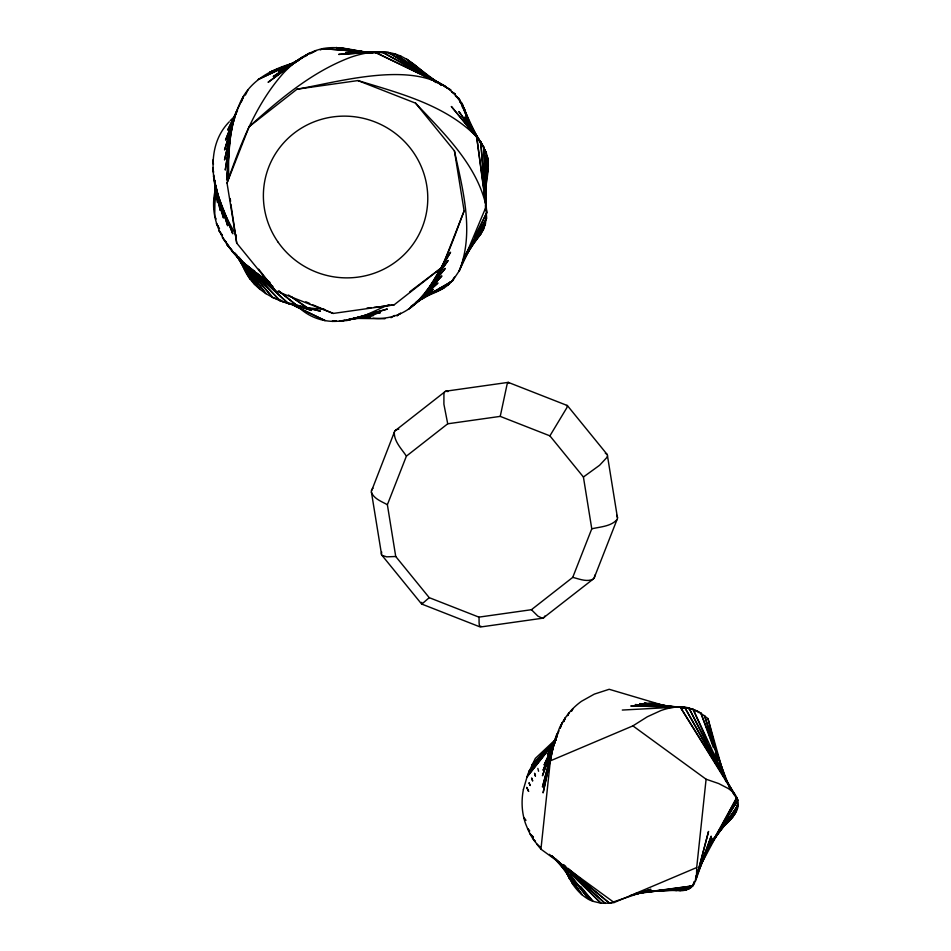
<?xml version="1.0" encoding="UTF-8"?>
<svg xmlns="http://www.w3.org/2000/svg" width="951" height="951" viewBox="0 0 951 951"><rect width="100%" height="100%" fill="white"/><g stroke="black" fill="none" stroke-linecap="round" stroke-linejoin="round"><path stroke-width="1.43" d="M269.014 281.924C236.954 263.368 205.475 229.132 215.461 189.118M215.223 180.761L214.724 216.424L216.174 218.98M485.402 221.238C484.962 232.959 474.18 240.983 468.534 250.363M485.557 209.589L486.341 152.826L480.778 142.032L458.858 111.517L477.295 137.812M229.239 121.811C203.954 147.762 213.404 187.656 223.485 217.981L213.499 176.149L220.109 210.278L215.829 185.409M483.536 226.374L483.429 229.322L467.642 252.574M485.272 180.773L486.341 152.826L483.56 147.845M485.474 192.589C485.949 178.099 492.761 161.028 483.393 147.881M294.965 62.73C272.331 68.603 249.293 80.597 239.878 103.338C229.298 126.649 227.871 152.873 228.834 178.099M213.963 209.184L215.413 185.528M483.702 224.876L483.429 229.322L471.125 246.095M485.521 195.312L487.792 158.353L486.46 155.738L487.792 158.353L485.521 183.044M720.727 829.343C727.848 822.068 738.63 814.211 738.154 802.668A178.764 49.202 -8.6 0 0 728.181 788.474L718.694 783.553L706.094 779.226L632.902 725.875L550.332 760.848L540.941 849.172L614.132 902.523L696.703 867.55L706.094 779.226M229.12 149.152L226.659 180.072L230.19 138.573L225.268 170.039L231.806 128.694L224.531 159.982L233.958 119.529L224.567 149.973L236.644 111.077L225.542 140.082L234.6 118.197M480.849 233.863L481.123 230.95L480.849 233.863L475.524 240.032M214.046 202.278L214.926 195.288M398.79 429.103L396.579 429.674A87.587 17.772 36.7 0 0 394.296 432.289L371.318 491.489L381.613 554.861L421.602 604.004L480.314 627.018L543.045 618.15L593.008 579.23L594.149 577.97L617.009 519.615A87.587 17.7 6.1 0 0 617.163 516.155L616.664 515.216M550.332 760.848L553.803 743.278L559.426 728.074A178.764 107.32 52.6 0 1 581.525 701.267L594.304 694.123L609.187 689.285L665.629 706.022M394.296 432.289C394.023 441.561 401.607 448.884 406.398 456.135L387.378 504.708L395.735 556.501L429.234 597.656L478.9 617.128L531.431 609.71L572.74 577.376L591.772 528.815L583.415 477.01L549.904 435.855L500.238 416.383L447.719 423.801L406.398 456.135M500.238 416.383L507.038 384.525A87.587 4.874 -83.3 0 1 508.25 382.373L508.928 382.956M680.06 890.742A178.764 47.526 46.9 0 0 694.23 883.812L696.536 876.87L696.703 867.55M487.09 174.461L488.113 169.016M523.43 789.342L527.841 774.185L535.318 758.423L555.657 739.379M552.947 746.606L543.104 792.884L554.766 740.056L542.462 787.024L556.917 733.875L542.45 775.731L555.158 741.709M696.239 878.439L708.543 831.471L695.395 881.315L711.193 836.143L695.775 877.618M421.721 602.328L421.864 604.051L429.234 597.656M464.124 210.991L442.06 267.326L394.13 304.831L333.207 313.438L275.588 290.851L236.728 243.111L227.027 183.02L249.103 126.685L297.021 89.18L357.956 80.573L415.575 103.172L454.435 150.9L464.124 210.991C448.04 251.646 429.02 322.781 372.958 318.216M227.027 183.02C240.555 144.029 255.795 104.051 283.683 72.823C292.753 63.218 303.512 54.861 316.101 50.498C333.183 44.221 351.299 49.797 368.382 52.769L365.362 52.329M694.242 881.755L692.697 885.904L636.314 893.774M560.246 728.097L562.279 722.653L560.08 728.097M558.986 730.82L543.08 770.298L552.269 748.675M694.349 881.827L692.697 885.904L640.903 892.739L690.83 887.64L642.555 892.109L688.631 888.983L689.939 886.403L688.631 888.983L647.179 891.23M695.443 879.104L711.883 838.259L699.365 867.621M241.388 101.781L243.658 96.301L227.705 130.085L237.512 110.673M553.411 745.976L555.134 741.923M563.741 721.654L565.465 717.601L563.634 721.666M697.095 872.959L698.236 870.284M695.716 876.798L712.168 840.244L701.351 862.64M554.968 742.303L544.138 764.996L556.929 736.561L547.491 754.856L555.931 739.462M567.723 715.604L568.995 712.941L567.652 715.556M453.746 278.334C446.233 291.125 429.032 293.324 417.489 301.134M462.994 259.956L468.926 248.152M474.87 236.335L486.757 212.715L480.778 142.032L451.416 106.56L480.778 142.032L483.298 175.899M245.346 95.159L247.961 89.976M700.376 865.731L736.811 797.58L710.492 845.296L737.726 800.076L684.613 707.211L635.22 704.608L674.39 707.045M454.554 277.062L452.426 280.961L421.578 299.41M461.651 264.069L486.472 218.611L486.223 206.462L476.653 136.766C445.116 104.872 399.586 93.234 357.956 80.573M571.432 711.241L572.835 708.685L571.396 711.265M555.539 739.688L549.773 750.018L555.075 741.221M464.421 256.841L468.831 249.198M470.305 246.642L486.472 218.611L486.365 215.639M435.344 277.858L450.548 252.229L430.173 285.93L448.135 260.479L424.895 293.11L445.282 268.408L419.51 299.41L441.906 275.945L414.018 304.831L437.947 282.982L408.419 309.372L433.323 289.342L420.401 298.745M463.719 259.575L485.355 224.139L486.246 215.663M549.904 435.855L566.725 407.931A87.587 4.624 -53.9 0 0 567.355 405.542L566.487 405.53M466.061 253.655L467.666 251.195M470.079 247.498L485.355 224.139L485.307 221.191M481.099 626.34C478.115 627.779 479.494 619.053 478.9 617.128M617.009 519.615C610.815 526.557 600.259 526.771 591.772 528.815M736.763 802.715L738.083 805.354L709.101 846.699L737.726 800.076L680.179 706.95L630.822 705.999L678.8 707.08L639.702 703.633L672.844 707.057M710.73 843.228L738.083 805.354M426.452 295.797L438.613 290.435L440.372 288.034M429.686 292.813L438.613 290.435L440.372 288.082M710.861 843.275L737.524 808.124L736.466 805.366M553.803 743.028L526.711 777.264L553.744 743.147M717.708 833.159L737.524 808.124L736.324 805.449M712.477 840.113L736.478 811.001L735.539 808.195L736.478 811.001L719.955 829.973M556.24 739.676L529.089 771.083L555.325 740.948M717.22 833.647L734.933 813.961M556.062 739.426L531.954 764.806L556.311 739.474M230.178 120.706L232.888 118.102M723.259 826.039L732.9 817.016M543.615 617.877L544.519 616.819A87.587 13.076 67 0 0 544.852 616.022M249.103 126.685C279.677 99.308 311.928 71.777 350.871 57.203C362.937 53.078 375.883 50.629 388.626 52.567C405.827 54.849 418.167 68.199 431.1 78.374M442.06 267.326L409.786 291.767M395.069 430.767L444.64 391.978M296.32 61.28L268.099 82.309L302.81 56.81L273.234 76.556L309.408 53.22L278.679 71.598L299.327 59.961M400.43 313.259L396.9 315.827L400.454 313.426M632.902 725.875L647.334 716.769L660.767 710.623A178.764 79.099 -65.1 0 1 688.904 707.924L698.914 711.8L707.972 718.576L724.472 776.943M411.129 306.234L427.724 295.048L415.48 302.608M583.415 477.01L599.582 465.277L606.976 457.372A87.587 12.886 -24.2 0 0 607.213 454.519L567.355 405.542L508.25 382.373L445.734 391.206A87.587 13.076 67 0 0 443.927 393.452L443.903 404.234L447.719 423.801M390.992 317.717L394.665 315.459M417.394 301.003L452.426 280.961L459.155 270.976L486.757 212.715L476.653 136.766M593.008 579.23C586.541 582.214 579.183 578.921 572.74 577.376M312.237 52.685L316.101 50.498L309.776 53.886M302.18 57.952L284.456 67.426L297.722 60.959M304.712 56.596L307.244 55.241M388.864 304.617L363.056 316.303M320.261 49.951L322.924 48.656L377.797 52.757M438.613 290.435L443.546 288.07L445.211 285.621L443.546 288.07L426.203 295.809M290.566 64.062L258.208 79.456L296.605 61.601L269.822 72.157L290.519 64.466M565.167 870.082L572.692 884.073A178.764 75.747 -76.9 0 0 592.877 901.275L600.901 903.2L609.567 903.224L650.948 889.316L635.22 893.678M283.362 67.366L276.361 69.447L286.382 66.701M630.347 895.557L648.57 890.814L635.637 893.726M297.021 89.18C346.663 80.811 449.478 48.311 468.07 120.016M633.057 894.689L646.109 891.883L636.041 893.655M344.928 320.118C329.094 323.922 311.441 319.025 299.529 307.969M349.183 319.227L380.424 312.641L346.83 320.451L339.245 321.319L373.838 315.352L353.653 318.252M614.132 902.523L609.567 903.224L549.345 854.355M380.971 306.579L394.13 304.831M445.734 391.206L448.052 391.562M348.221 319.465L367.371 317.206M366.991 308.065L371.163 307.637M373.945 307.351L379.508 306.781M395.735 556.501L386.665 556.846L382.017 555.372M439.707 83.212L374.575 52.02L338.687 54.409L363.104 52.983M365.98 52.816L381.767 51.889L445.674 86.351L374.575 52.02M622.299 710.052L680.179 706.95L735.408 795.179M646.942 891.432L686.111 889.946L665.771 889.72M354.806 318.383L384.965 318.74M680.048 890.73L667.673 890.017M681.712 707.152L684.613 707.211L711.384 754.939M373.006 52.745L352.369 51.532L388.626 52.567L450.929 90.024L444.533 86.493M392.169 53.874L395.117 54.052L441.918 85.186L439.41 83.664M324.053 309.099C292.563 308.053 254.107 297.639 242.374 264.723M681.641 707.485L688.893 707.936L734.053 794.774M389.351 53.613L395.117 54.052L419.26 70.861M322.924 48.656L365.184 51.948L336.048 47.55L362.438 51.853M681.665 707.306L688.893 707.936L714.153 757.959M365.184 51.948L359.026 51.354L372.019 52.852M542.391 618.245L537.921 616.141L531.431 609.71M398.029 55.847L400.93 56.18M676.518 890.576L670.598 889.625M675.816 706.997L644.291 703.074L664.785 706.082M681.558 707.71L684.423 708.067M667.709 706.51L672.107 707.152M694.064 710.361L696.988 710.789L694.087 710.314M648.962 702.944L673.7 706.985M342.764 48.156L355.139 50.985M653.717 703.229L672.274 707.045M697.951 712.335L700.804 712.917L730.083 788.807M241.471 260.586L238.059 257.816L288.355 303.559L320.428 311.143L295.999 304.867M368.192 317.052L370.569 317.634M293.122 304.13L280.188 300.813L231.937 251.159L240.615 259.219M349.564 49.547L353.713 50.843M231.759 249.721L226.718 244.407L272.735 297.532L281.056 300.29M292.159 303.963L311.571 310.395L280.188 300.813L243.86 262.5M605.312 453.223L607.213 454.519M333.207 313.438L312.439 304.7M305.818 301.752L309.8 303.512M294.263 305.77L325.147 320.618L290.507 303.678M387.378 504.708C381.66 501.486 374.04 498.906 371.401 492.345M436.842 82.25L381.767 51.889L345.582 52.555L388.626 52.567L416.372 69.851M420.152 72.205L422.672 73.774M426.464 76.128L431.504 79.278M434.025 80.847L436.545 82.416M451.689 91.843L455.47 94.197L451.773 91.748M252.966 270.845L270.108 282.506M288.462 295L306.828 307.494L291.089 296.51M424.087 74.226L426.5 75.902M433.739 80.954L436.152 82.63M455.47 96.087L459.083 98.607L477.794 138.727M254.749 271.142L245.061 264.378L272.889 286.465M263.225 277.062L266.862 279.594M441.526 85.412L406.41 59.01L431.92 79.397M455.577 95.968L459.083 98.607L469.984 124.331M278.679 291.065L297.235 305.794L279.023 291.03M256.259 272.58L271.059 284.575M523.419 789.354A178.764 105.644 -15.3 0 0 525.463 823.4C528.839 832.006 532.833 841.148 540.251 846.984M563.551 864.602L565.797 866.48M568.044 868.37L581.513 879.675M583.748 881.553L609.567 903.224M423.706 73.156L411.593 62.564L416.467 66.832M429.21 77.982L431.409 79.908M462.198 106.845L464.421 108.794L466.145 114.572M533.261 839.162L535.472 841.136M552.055 855.971L605.157 903.45L575.807 876.275M533.428 837.023L530.171 834.003L533.333 837.094M568.199 869.226L572.55 873.256M247.129 265.27L288.355 303.559M555.503 858.789L600.901 903.2L573.013 874.884M529.636 830.841L527.579 828.749L529.552 830.948M563.717 865.446L566.82 868.596M415.575 103.172C443.915 133.318 476.915 164.535 486.223 206.462L459.155 270.976C474.715 232.484 462.792 189.677 454.435 150.9M234.79 252.918L236.799 255.046M552.317 856.209L592.877 901.251L580.597 886.415M540.941 849.172L536.851 844.215M226.183 242.077L222.379 237.548L228.739 245.738M238.535 256.794L272.735 297.532M275.588 290.851L258.66 269.169M563.384 867.383L565.227 869.678M567.069 871.972L589.109 899.575L570.291 874.825M235.111 253.941L266.007 293.74L246.475 267.528M222.486 235.373L218.944 230.606L222.296 235.408M558.855 862.533L582.036 894.76L562.1 865.422M478.971 140.213L484 147.381L486.163 209.707M234.861 253.406L260.003 289.425L240.615 260.146M218.005 225.993L216.388 223.556L219.515 228.537M236.728 255.938L254.713 284.587M236.419 235.789C227.087 219.847 219.158 202.884 215.021 184.803L227.705 225.815L217.363 193.814L232.793 233.78L220.525 203.169M477.485 137.99L464.956 116.985L484 147.381L484.76 190.188M478.959 140.463L481.182 144.172M236.407 254.868L250.137 279.225M712.834 757.519L720.787 771.713M722.237 774.292L723.687 776.872M725.137 779.451L726.576 782.031M728.751 785.895L730.202 788.474M482.181 145.36L469.687 122.964L477.735 138.691M528.601 791.303L526.711 787.333L528.578 791.375M568.282 874.801L572.692 884.073M730.582 789.318L693.017 709.137L688.726 708.602L693.017 709.137L707.461 741.245M565.512 870.224L569.887 879.568L567.592 874.112M709.256 745.251L710.468 747.926M471.874 128.254L462.079 103.469L459.785 101.614L462.079 103.469L466.81 117.401M700.804 712.917L713.369 747.462M715.378 752.978L717.886 759.885M532.608 780.747L531.597 777.989L532.619 780.854M726.588 781.508L704.465 715.521L714.914 749.269M707.972 718.576L714.831 745.691M537.85 768.408L538.575 771.261M236.728 243.111L230.879 204.239M213.571 172.25L212.822 167.851L213.416 172.214M607.475 455.826L617.496 517.986M213.809 175.115L217.601 202.706L215.841 186.479M230.225 198.581L230.558 201.41M212.953 159.911L213.44 164.345M483.619 180.321L484.059 186.206M484.499 192.102L484.939 197.986M485.485 205.357L485.818 209.779M381.387 554.278L381.47 552.888A87.587 12.886 -24.2 0 1 381.779 552.091M594.684 575.177A87.587 17.772 36.7 0 1 594.149 577.97M371.425 490.645A87.587 17.7 6.1 0 1 372.97 488.243M449.728 282.328L448.254 284.872L449.799 282.34M387.14 309.099L346.83 320.451L387.14 309.099M336.345 320.749L332.018 321.367L336.44 320.856M525.784 820.226L523.894 817.943L525.737 820.237M530.159 785.455L529.018 782.721L530.111 785.502M535.437 776.052L534.569 773.234L535.437 776.135M278.203 242.303A82.452 80.621 21.8 0 0 420.045 232.377A82.452 80.621 21.8 0 0 338.485 116.331A82.452 80.621 21.8 0 0 278.203 242.303"/></g></svg>
